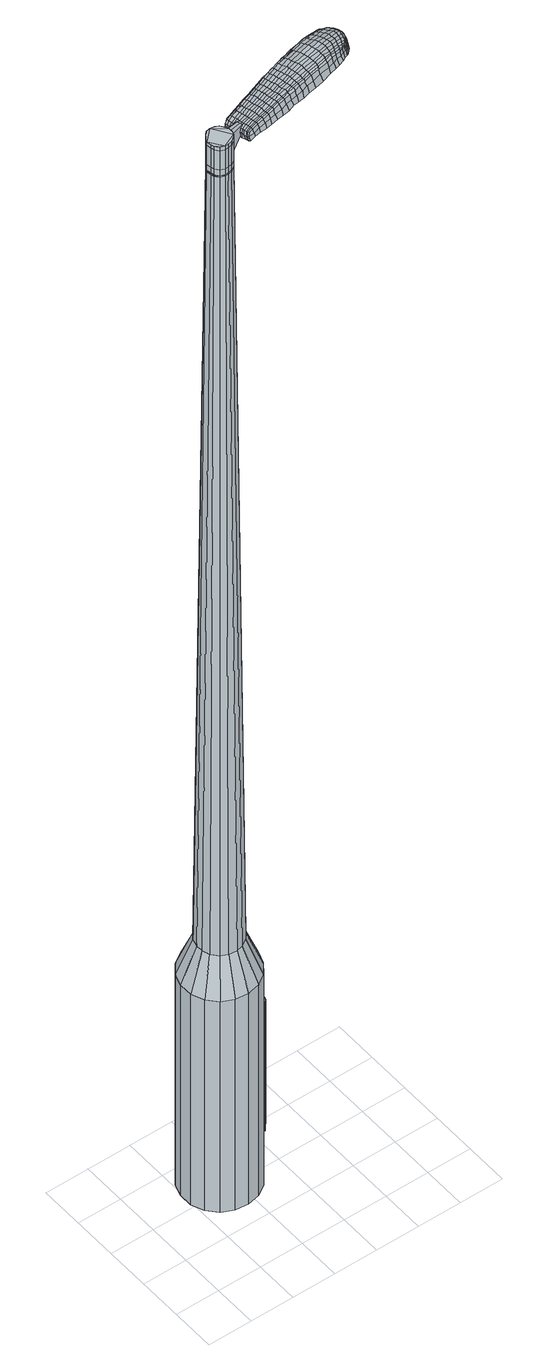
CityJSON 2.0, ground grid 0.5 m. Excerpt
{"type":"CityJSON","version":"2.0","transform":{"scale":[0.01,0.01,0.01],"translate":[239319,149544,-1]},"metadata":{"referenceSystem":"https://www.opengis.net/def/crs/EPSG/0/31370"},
"CityObjects":{
"object1":{"type":"GenericCityObject","attributes":{"cluster":897,"mean_distance_to_centroid":0.156,"new_centroid_x":239319.88,"new_centroid_y":149545.11,"mean_distance_to_camera":8.25,"H1":-178.76,"H2":-63.29,"Z_final":110.58,"cluster2":-1,"proj_x":239321.41,"proj_y":149551.86,"id_line":43040,"bearing_l":282.76,"distance":6.92,"orientation":"left","G_obj":12.76},"geometry":[{"type":"MultiSurface","lod":"2","boundaries":[[[0,1,2,3]],[[1,4,5,2]],[[4,6,7,5]],[[6,8,9,7]],[[8,10,11,9]],[[10,12,13,11]],[[12,14,15,13]],[[14,16,17,15]],[[16,18,19,17]],[[18,20,21,19]],[[20,22,23,21]],[[22,24,25,23]],[[24,26,27,25]],[[26,28,29,27]],[[28,30,31,29]],[[30,32,33,31]],[[32,34,35,33]],[[34,0,3,35]],[[36,37,38,39]],[[38,40,41,42]],[[41,43,42]],[[42,44,45,46]],[[45,47,46]],[[46,48,49,50]],[[49,51,50]],[[42,46,50,38]],[[50,52,39,38]],[[53,36,39]],[[2,5,7,35]],[[7,9,11,15]],[[11,13,15]],[[15,17,19,23]],[[19,21,23]],[[23,25,27,31]],[[27,29,31]],[[15,23,31,7]],[[31,33,35,7]],[[3,2,35]],[[1,0,54,55]],[[0,34,56,54]],[[34,32,57,56]],[[32,30,58,57]],[[30,28,59,58]],[[28,26,60,59]],[[26,24,61,60]],[[24,22,62,61]],[[22,20,63,62]],[[20,18,64,63]],[[18,16,65,64]],[[16,14,66,65]],[[14,12,67,66]],[[12,10,68,67]],[[10,8,69,68]],[[8,6,70,69]],[[6,4,71,70]],[[4,1,55,71]],[[55,54,72,73]],[[54,56,74,72]],[[56,57,75,74]],[[57,58,76,75]],[[58,59,77,76]],[[59,60,78,77]],[[60,61,79,78]],[[61,62,80,79]],[[62,63,81,80]],[[63,64,82,81]],[[64,65,83,82]],[[65,66,84,83]],[[66,67,85,84]],[[67,68,86,85]],[[68,69,87,86]],[[69,70,88,87]],[[70,71,89,88]],[[71,55,73,89]],[[90,91,92,93]],[[94,95,91,90]],[[96,97,95,94]],[[98,99,97,96]],[[100,101,99,98]],[[102,103,101,100]],[[79,104,103,102]],[[80,105,104,79]],[[106,107,105,80]],[[82,108,107,106]],[[109,110,108,82]],[[111,112,110,109]],[[113,114,112,111]],[[86,115,114,113]],[[87,116,115,86]],[[117,118,116,87]],[[119,120,118,117]],[[93,92,120,119]],[[121,122,123,124]],[[125,121,124,126]],[[127,125,126,128]],[[129,127,128,130]],[[131,129,130,132]],[[133,131,132,134]],[[135,133,134,136]],[[137,135,136,138]],[[139,137,138,140]],[[141,139,140,142]],[[143,141,142,144]],[[145,143,144,146]],[[147,145,146,148]],[[149,147,148,150]],[[151,149,150,152]],[[153,151,152,154]],[[73,72,90,93]],[[72,74,94,90]],[[74,75,96,94]],[[75,76,98,96]],[[76,77,100,98]],[[77,78,102,100]],[[78,79,102]],[[81,106,80]],[[81,82,106]],[[83,109,82]],[[83,84,111,109]],[[84,85,113,111]],[[85,86,113]],[[88,117,87]],[[88,89,119,117]],[[89,73,93,119]],[[155,156,92,91]],[[156,157,120,92]],[[157,158,118,120]],[[158,116,118]],[[159,114,115]],[[159,160,112,114]],[[160,161,110,112]],[[161,108,110]],[[162,107,108]],[[162,105,107]],[[163,103,104]],[[163,164,101,103]],[[164,165,99,101]],[[165,166,97,99]],[[166,167,95,97]],[[167,155,91,95]],[[39,52,153,168]],[[156,155,169,154]],[[53,39,168,122]],[[155,167,123,169]],[[36,53,122,121]],[[167,166,124,123]],[[37,36,121,125]],[[166,165,126,124]],[[38,37,125,127]],[[165,164,128,126]],[[40,38,127,129]],[[164,163,130,128]],[[41,40,129,131]],[[163,104,132,130]],[[43,41,131,133]],[[104,105,134,132]],[[42,43,133,135]],[[105,162,136,134]],[[44,42,135,137]],[[162,108,138,136]],[[45,44,137,139]],[[108,161,140,138]],[[47,45,139,141]],[[161,160,142,140]],[[46,47,141,143]],[[160,159,144,142]],[[48,46,143,145]],[[159,115,146,144]],[[49,48,145,147]],[[115,116,148,146]],[[51,49,147,149]],[[116,158,150,148]],[[50,51,149,151]],[[158,157,152,150]],[[52,50,151,153]],[[157,156,154,152]],[[153,154,170,171]],[[154,169,172,170]],[[169,123,173,172]],[[123,122,174,173]],[[122,168,175,174]],[[168,153,171,175]],[[176,177,178,179]],[[180,176,179,181]],[[176,180,182,183]],[[177,176,183,184]],[[185,186,187,188]],[[189,185,188,190]],[[185,189,191,192]],[[186,185,192,193]],[[194,195,196,197]],[[198,194,197,199]],[[194,198,200,201]],[[195,194,201,202]],[[203,204,205,206]],[[207,203,206,208]],[[203,207,209,210]],[[204,203,210,211]],[[212,213,214,215]],[[216,212,215,217]],[[212,216,218,219]],[[213,212,219,220]],[[221,222,223,224]],[[225,221,224,226]],[[221,225,227,228]],[[222,221,228,229]],[[230,231,232,233]],[[222,230,233,223]],[[230,222,229,234]],[[231,230,234,235]],[[236,237,238,239]],[[231,236,239,232]],[[236,231,235,240]],[[237,236,240,241]],[[242,180,181,243]],[[237,242,243,238]],[[242,237,241,244]],[[180,242,244,182]],[[245,246,247,248]],[[249,245,248,250]],[[245,249,251,252]],[[246,245,252,253]],[[254,255,256,257]],[[246,254,257,247]],[[254,246,253,258]],[[255,254,258,259]],[[260,261,262,263]],[[255,260,263,256]],[[260,255,259,264]],[[261,260,264,265]],[[266,267,268,269]],[[261,266,269,262]],[[266,261,265,270]],[[267,266,270,271]],[[272,177,184,273]],[[267,272,273,268]],[[272,267,271,274]],[[177,272,274,178]],[[275,276,277,278]],[[279,275,278,280]],[[275,279,281,282]],[[276,275,282,283]],[[284,285,286,287]],[[276,284,287,277]],[[284,276,283,288]],[[285,284,288,289]],[[290,291,292,293]],[[285,290,293,286]],[[290,285,289,294]],[[291,290,294,295]],[[296,189,190,297]],[[291,296,297,292]],[[296,291,295,298]],[[189,296,298,191]],[[299,300,301,302]],[[303,299,302,304]],[[299,303,305,306]],[[300,299,306,307]],[[308,309,310,311]],[[300,308,311,301]],[[308,300,307,312]],[[309,308,312,313]],[[314,315,316,317]],[[309,314,317,310]],[[314,309,313,318]],[[315,314,318,319]],[[320,321,322,323]],[[315,320,323,316]],[[320,315,319,324]],[[321,320,324,325]],[[326,186,193,327]],[[321,326,327,322]],[[326,321,325,328]],[[186,326,328,187]],[[329,215,214,330]],[[331,329,330,332]],[[329,331,333,334]],[[215,329,334,217]],[[335,331,332,336]],[[337,335,336,338]],[[335,337,339,340]],[[331,335,340,333]],[[341,337,338,342]],[[343,341,342,344]],[[341,343,345,346]],[[337,341,346,339]],[[347,343,344,348]],[[349,347,348,350]],[[347,349,351,352]],[[343,347,352,345]],[[353,349,350,354]],[[204,353,354,205]],[[353,204,211,355]],[[349,353,355,351]],[[356,357,202,201]],[[358,356,201,200]],[[356,358,359,360]],[[357,356,360,361]],[[362,363,361,360]],[[364,362,360,359]],[[362,364,365,366]],[[363,362,366,367]],[[368,369,367,366]],[[370,368,366,365]],[[368,370,371,372]],[[369,368,372,373]],[[374,375,373,372]],[[376,374,372,371]],[[374,376,209,207]],[[375,374,207,208]],[[377,378,379,380]],[[279,377,380,281]],[[377,279,280,381]],[[378,377,381,382]],[[383,198,199,384]],[[378,383,384,379]],[[383,378,382,385]],[[198,383,385,200]],[[386,387,388,389]],[[225,386,389,227]],[[386,225,226,390]],[[387,386,390,391]],[[392,393,394,395]],[[387,392,395,388]],[[392,387,391,396]],[[393,392,396,397]],[[398,195,202,399]],[[393,398,399,394]],[[398,393,397,400]],[[195,398,400,196]],[[401,402,403,404]],[[183,401,404,184]],[[401,183,182,405]],[[402,401,405,406]],[[407,408,409,410]],[[402,407,410,403]],[[407,402,406,411]],[[408,407,411,412]],[[413,206,205,414]],[[408,413,414,409]],[[413,408,412,415]],[[206,413,415,208]],[[416,417,418,419]],[[188,416,419,190]],[[416,188,187,420]],[[417,416,420,421]],[[422,210,209,423]],[[417,422,423,418]],[[422,417,421,424]],[[210,422,424,211]],[[425,426,427,428]],[[303,425,428,305]],[[425,303,304,429]],[[426,425,429,430]],[[431,216,217,432]],[[426,431,432,427]],[[431,426,430,433]],[[216,431,433,218]],[[434,435,436,437]],[[249,434,437,251]],[[434,249,250,438]],[[435,434,438,439]],[[440,441,442,443]],[[435,440,443,436]],[[440,435,439,444]],[[441,440,444,445]],[[446,213,220,447]],[[441,446,447,442]],[[446,441,445,448]],[[213,446,448,214]],[[449,450,439,438]],[[248,449,438,250]],[[449,248,247,451]],[[450,449,451,452]],[[453,454,445,444]],[[450,453,444,439]],[[453,450,452,455]],[[454,453,455,456]],[[457,330,214,448]],[[454,457,448,445]],[[457,454,456,458]],[[330,457,458,332]],[[459,460,461,462]],[[306,459,462,307]],[[459,306,305,428]],[[460,459,428,427]],[[463,334,333,464]],[[460,463,464,461]],[[463,460,427,432]],[[334,463,432,217]],[[465,466,452,451]],[[257,465,451,247]],[[465,257,256,467]],[[466,465,467,468]],[[469,470,456,455]],[[466,469,455,452]],[[469,466,468,471]],[[470,469,471,472]],[[473,336,332,458]],[[470,473,458,456]],[[473,470,472,474]],[[336,473,474,338]],[[475,476,477,478]],[[312,475,478,313]],[[475,312,307,462]],[[476,475,462,461]],[[479,340,339,480]],[[476,479,480,477]],[[479,476,461,464]],[[340,479,464,333]],[[481,482,468,467]],[[263,481,467,256]],[[481,263,262,483]],[[482,481,483,484]],[[485,486,472,471]],[[482,485,471,468]],[[485,482,484,487]],[[486,485,487,488]],[[489,342,338,474]],[[486,489,474,472]],[[489,486,488,490]],[[342,489,490,344]],[[491,492,493,494]],[[318,491,494,319]],[[491,318,313,478]],[[492,491,478,477]],[[495,346,345,496]],[[492,495,496,493]],[[495,492,477,480]],[[346,495,480,339]],[[497,498,484,483]],[[269,497,483,262]],[[497,269,268,499]],[[498,497,499,500]],[[501,502,488,487]],[[498,501,487,484]],[[501,498,500,503]],[[502,501,503,504]],[[505,348,344,490]],[[502,505,490,488]],[[505,502,504,506]],[[348,505,506,350]],[[507,508,509,510]],[[324,507,510,325]],[[507,324,319,494]],[[508,507,494,493]],[[511,352,351,512]],[[508,511,512,509]],[[511,508,493,496]],[[352,511,496,345]],[[513,514,500,499]],[[273,513,499,268]],[[513,273,184,404]],[[514,513,404,403]],[[515,516,504,503]],[[514,515,503,500]],[[515,514,403,410]],[[516,515,410,409]],[[517,354,350,506]],[[516,517,506,504]],[[517,516,409,414]],[[354,517,414,205]],[[518,519,421,420]],[[328,518,420,187]],[[518,328,325,510]],[[519,518,510,509]],[[520,355,211,424]],[[519,520,424,421]],[[520,519,509,512]],[[355,520,512,351]],[[521,522,382,381]],[[278,521,381,280]],[[521,278,277,523]],[[522,521,523,524]],[[525,358,200,385]],[[522,525,385,382]],[[525,522,524,526]],[[358,525,526,359]],[[527,528,529,530]],[[228,527,530,229]],[[527,228,227,389]],[[528,527,389,388]],[[531,532,533,534]],[[528,531,534,529]],[[531,528,388,395]],[[532,531,395,394]],[[535,357,361,536]],[[532,535,536,533]],[[535,532,394,399]],[[357,535,399,202]],[[537,538,524,523]],[[287,537,523,277]],[[537,287,286,539]],[[538,537,539,540]],[[541,364,359,526]],[[538,541,526,524]],[[541,538,540,542]],[[364,541,542,365]],[[543,544,545,546]],[[234,543,546,235]],[[543,234,229,530]],[[544,543,530,529]],[[547,548,549,550]],[[544,547,550,545]],[[547,544,529,534]],[[548,547,534,533]],[[551,363,367,552]],[[548,551,552,549]],[[551,548,533,536]],[[363,551,536,361]],[[553,554,540,539]],[[293,553,539,286]],[[553,293,292,555]],[[554,553,555,556]],[[557,370,365,542]],[[554,557,542,540]],[[557,554,556,558]],[[370,557,558,371]],[[559,560,561,562]],[[240,559,562,241]],[[559,240,235,546]],[[560,559,546,545]],[[563,564,565,566]],[[560,563,566,561]],[[563,560,545,550]],[[564,563,550,549]],[[567,369,373,568]],[[564,567,568,565]],[[567,564,549,552]],[[369,567,552,367]],[[569,570,556,555]],[[297,569,555,292]],[[569,297,190,419]],[[570,569,419,418]],[[571,376,371,558]],[[570,571,558,556]],[[571,570,418,423]],[[376,571,423,209]],[[572,573,406,405]],[[244,572,405,182]],[[572,244,241,562]],[[573,572,562,561]],[[574,575,412,411]],[[573,574,411,406]],[[574,573,561,566]],[[575,574,566,565]],[[576,375,208,415]],[[575,576,415,412]],[[576,575,565,568]],[[375,576,568,373]],[[577,578,579,580]],[[580,579,581,582]],[[583,581,579,584]],[[584,579,578,585]],[[586,587,588,589]],[[589,588,590,591]],[[592,590,588,593]],[[593,588,587,594]],[[595,596,597,598]],[[598,597,599,600]],[[601,599,597,602]],[[602,597,596,603]],[[604,605,606,607]],[[607,606,608,609]],[[610,608,606,611]],[[611,606,605,612]],[[613,614,615,616]],[[616,615,617,618]],[[619,617,615,620]],[[620,615,614,621]],[[622,623,624,625]],[[625,624,626,627]],[[628,626,624,629]],[[629,624,623,630]],[[631,632,633,634]],[[634,633,623,622]],[[630,623,633,635]],[[635,633,632,636]],[[637,638,639,640]],[[640,639,632,631]],[[636,632,639,641]],[[641,639,638,642]],[[582,581,643,644]],[[644,643,638,637]],[[642,638,643,645]],[[645,643,581,583]],[[646,647,648,649]],[[649,648,650,651]],[[652,650,648,653]],[[653,648,647,654]],[[655,656,657,658]],[[658,657,647,646]],[[654,647,657,659]],[[659,657,656,660]],[[661,662,663,664]],[[664,663,656,655]],[[660,656,663,665]],[[665,663,662,666]],[[667,668,669,670]],[[670,669,662,661]],[[666,662,669,671]],[[671,669,668,672]],[[585,578,673,674]],[[674,673,668,667]],[[672,668,673,675]],[[675,673,578,577]],[[676,677,678,679]],[[679,678,680,681]],[[682,680,678,683]],[[683,678,677,684]],[[685,686,687,688]],[[688,687,677,676]],[[684,677,687,689]],[[689,687,686,690]],[[691,692,693,694]],[[694,693,686,685]],[[690,686,693,695]],[[695,693,692,696]],[[591,590,697,698]],[[698,697,692,691]],[[696,692,697,699]],[[699,697,590,592]],[[700,701,702,703]],[[703,702,704,705]],[[706,704,702,707]],[[707,702,701,708]],[[709,710,711,712]],[[712,711,701,700]],[[708,701,711,713]],[[713,711,710,714]],[[715,716,717,718]],[[718,717,710,709]],[[714,710,717,719]],[[719,717,716,720]],[[721,722,723,724]],[[724,723,716,715]],[[720,716,723,725]],[[725,723,722,726]],[[594,587,727,728]],[[728,727,722,721]],[[726,722,727,729]],[[729,727,587,586]],[[613,616,730,731]],[[731,730,732,733]],[[734,732,730,735]],[[735,730,616,618]],[[733,732,736,737]],[[737,736,738,739]],[[740,738,736,741]],[[741,736,732,734]],[[739,738,742,743]],[[743,742,744,745]],[[746,744,742,747]],[[747,742,738,740]],[[745,744,748,749]],[[749,748,750,751]],[[752,750,748,753]],[[753,748,744,746]],[[751,750,754,755]],[[755,754,605,604]],[[612,605,754,756]],[[756,754,750,752]],[[603,757,758,602]],[[602,758,759,601]],[[760,759,758,761]],[[761,758,757,762]],[[762,763,764,761]],[[761,764,765,760]],[[766,765,764,767]],[[767,764,763,768]],[[768,769,770,767]],[[767,770,771,766]],[[772,771,770,773]],[[773,770,769,774]],[[774,775,776,773]],[[773,776,777,772]],[[610,777,776,608]],[[608,776,775,609]],[[778,779,780,781]],[[781,780,680,682]],[[681,680,780,782]],[[782,780,779,783]],[[600,599,784,785]],[[785,784,779,778]],[[783,779,784,786]],[[786,784,599,601]],[[787,788,789,790]],[[790,789,626,628]],[[627,626,789,791]],[[791,789,788,792]],[[793,794,795,796]],[[796,795,788,787]],[[792,788,795,797]],[[797,795,794,798]],[[603,596,799,800]],[[800,799,794,793]],[[798,794,799,801]],[[801,799,596,595]],[[802,803,804,805]],[[805,804,584,585]],[[583,584,804,806]],[[806,804,803,807]],[[808,809,810,811]],[[811,810,803,802]],[[807,803,810,812]],[[812,810,809,813]],[[604,607,814,815]],[[815,814,809,808]],[[813,809,814,816]],[[816,814,607,609]],[[817,818,819,820]],[[820,819,589,591]],[[586,589,819,821]],[[821,819,818,822]],[[610,611,823,824]],[[824,823,818,817]],[[822,818,823,825]],[[825,823,611,612]],[[826,827,828,829]],[[829,828,704,706]],[[705,704,828,830]],[[830,828,827,831]],[[618,617,832,833]],[[833,832,827,826]],[[831,827,832,834]],[[834,832,617,619]],[[835,836,837,838]],[[838,837,650,652]],[[651,650,837,839]],[[839,837,836,840]],[[841,842,843,844]],[[844,843,836,835]],[[840,836,843,845]],[[845,843,842,846]],[[621,614,847,848]],[[848,847,842,841]],[[846,842,847,849]],[[849,847,614,613]],[[840,850,839]],[[839,850,649,651]],[[646,649,850,851]],[[851,850,852]],[[846,853,854,845]],[[845,854,850,840]],[[852,850,854,855]],[[855,854,853,856]],[[613,731,857,849]],[[849,857,853,846]],[[856,853,857,858]],[[858,857,731,733]],[[859,860,861,862]],[[862,861,707,708]],[[706,707,861,829]],[[829,861,860,826]],[[734,735,863,864]],[[864,863,860,859]],[[826,860,863,833]],[[833,863,735,618]],[[852,865,866,851]],[[851,866,658,646]],[[655,658,866,867]],[[867,866,865,868]],[[856,869,870,855]],[[855,870,865,852]],[[868,865,870,871]],[[871,870,869,872]],[[733,737,873,858]],[[858,873,869,856]],[[872,869,873,874]],[[874,873,737,739]],[[875,876,877,878]],[[878,877,713,714]],[[708,713,877,862]],[[862,877,876,859]],[[740,741,879,880]],[[880,879,876,875]],[[859,876,879,864]],[[864,879,741,734]],[[868,881,882,867]],[[867,882,664,655]],[[661,664,882,883]],[[883,882,881,884]],[[872,885,886,871]],[[871,886,881,868]],[[884,881,886,887]],[[887,886,885,888]],[[739,743,889,874]],[[874,889,885,872]],[[888,885,889,890]],[[890,889,743,745]],[[891,892,893,894]],[[894,893,719,720]],[[714,719,893,878]],[[878,893,892,875]],[[746,747,895,896]],[[896,895,892,891]],[[875,892,895,880]],[[880,895,747,740]],[[884,897,898,883]],[[883,898,670,661]],[[667,670,898,899]],[[899,898,897,900]],[[888,901,902,887]],[[887,902,897,884]],[[900,897,902,903]],[[903,902,901,904]],[[745,749,905,890]],[[890,905,901,888]],[[904,901,905,906]],[[906,905,749,751]],[[907,908,909,910]],[[910,909,725,726]],[[720,725,909,894]],[[894,909,908,891]],[[752,753,911,912]],[[912,911,908,907]],[[891,908,911,896]],[[896,911,753,746]],[[900,913,914,899]],[[899,914,674,667]],[[585,674,914,805]],[[805,914,913,802]],[[904,915,916,903]],[[903,916,913,900]],[[802,913,916,811]],[[811,916,915,808]],[[751,755,917,906]],[[906,917,915,904]],[[808,915,917,815]],[[815,917,755,604]],[[822,918,919,821]],[[821,919,729,586]],[[726,729,919,910]],[[910,919,918,907]],[[612,756,920,825]],[[825,920,918,822]],[[907,918,920,912]],[[912,920,756,752]],[[783,921,922,782]],[[782,922,679,681]],[[676,679,922,923]],[[923,922,921,924]],[[601,759,925,786]],[[786,925,921,783]],[[924,921,925,926]],[[926,925,759,760]],[[927,928,929,930]],[[930,929,629,630]],[[628,629,929,790]],[[790,929,928,787]],[[931,932,933,934]],[[934,933,928,927]],[[787,928,933,796]],[[796,933,932,793]],[[762,757,935,936]],[[936,935,932,931]],[[793,932,935,800]],[[800,935,757,603]],[[924,937,938,923]],[[923,938,688,676]],[[685,688,938,939]],[[939,938,937,940]],[[760,765,941,926]],[[926,941,937,924]],[[940,937,941,942]],[[942,941,765,766]],[[943,944,945,946]],[[946,945,635,636]],[[630,635,945,930]],[[930,945,944,927]],[[947,948,949,950]],[[950,949,944,943]],[[927,944,949,934]],[[934,949,948,931]],[[768,763,951,952]],[[952,951,948,947]],[[931,948,951,936]],[[936,951,763,762]],[[940,953,954,939]],[[939,954,694,685]],[[691,694,954,955]],[[955,954,953,956]],[[766,771,957,942]],[[942,957,953,940]],[[956,953,957,958]],[[958,957,771,772]],[[959,960,961,962]],[[962,961,641,642]],[[636,641,961,946]],[[946,961,960,943]],[[963,964,965,966]],[[966,965,960,959]],[[943,960,965,950]],[[950,965,964,947]],[[774,769,967,968]],[[968,967,964,963]],[[947,964,967,952]],[[952,967,769,768]],[[956,969,970,955]],[[955,970,698,691]],[[591,698,970,820]],[[820,970,969,817]],[[772,777,971,958]],[[958,971,969,956]],[[817,969,971,824]],[[824,971,777,610]],[[807,972,973,806]],[[806,973,645,583]],[[642,645,973,962]],[[962,973,972,959]],[[813,974,975,812]],[[812,975,972,807]],[[959,972,975,966]],[[966,975,974,963]],[[609,775,976,816]],[[816,976,974,813]],[[963,974,976,968]],[[968,976,775,774]],[[577,580,179,178]],[[580,582,181,179]],[[592,593,192,191]],[[593,594,193,192]],[[595,598,197,196]],[[598,600,199,197]],[[619,620,219,218]],[[620,621,220,219]],[[622,625,224,223]],[[625,627,226,224]],[[631,634,233,232]],[[634,622,223,233]],[[637,640,239,238]],[[640,631,232,239]],[[582,644,243,181]],[[644,637,238,243]],[[652,653,252,251]],[[653,654,253,252]],[[654,659,258,253]],[[659,660,259,258]],[[660,665,264,259]],[[665,666,265,264]],[[666,671,270,265]],[[671,672,271,270]],[[672,675,274,271]],[[675,577,178,274]],[[682,683,282,281]],[[683,684,283,282]],[[684,689,288,283]],[[689,690,289,288]],[[690,695,294,289]],[[695,696,295,294]],[[696,699,298,295]],[[699,592,191,298]],[[700,703,302,301]],[[703,705,304,302]],[[709,712,311,310]],[[712,700,301,311]],[[715,718,317,316]],[[718,709,310,317]],[[721,724,323,322]],[[724,715,316,323]],[[594,728,327,193]],[[728,721,322,327]],[[778,781,380,379]],[[781,682,281,380]],[[600,785,384,199]],[[785,778,379,384]],[[627,791,390,226]],[[791,792,391,390]],[[792,797,396,391]],[[797,798,397,396]],[[798,801,400,397]],[[801,595,196,400]],[[705,830,429,304]],[[830,831,430,429]],[[831,834,433,430]],[[834,619,218,433]],[[835,838,437,436]],[[838,652,251,437]],[[841,844,443,442]],[[844,835,436,443]],[[621,848,447,220]],[[848,841,442,447]],[[977,978,979,980]],[[981,982,980,979]],[[983,984,985,986]],[[987,988,989,990]],[[978,991,992,979]],[[993,981,979,992]],[[994,983,986,995]],[[996,997,988,987]],[[991,998,999,992]],[[999,1000,993,992]],[[1001,994,995,1002]],[[1003,997,996,1004]],[[998,1005,1006,999]],[[1006,1007,1000,999]],[[1008,1001,1002,1009]],[[1010,1003,1004,1011]],[[1012,1013,1014,1015]],[[1016,1017,1013,1012]],[[1016,1018,1019,1017]],[[1018,1020,1021,1019]],[[1022,1023,1024,1025]],[[1026,1027,1023,1022]],[[1028,1029,1027,1026]],[[1030,1031,1029,1028]],[[1025,1014,1013,1022]],[[1022,1013,1017,1026]],[[1017,1019,1028,1026]],[[1019,1021,1030,1028]],[[986,985,982,981]],[[995,986,981,993]],[[1000,1002,995,993]],[[1007,1009,1002,1000]],[[987,990,984,983]],[[996,987,983,994]],[[1004,996,994,1001]],[[1011,1004,1001,1008]],[[988,1012,1015,989]],[[997,1016,1012,988]],[[1018,1016,997,1003]],[[1020,1018,1003,1010]],[[1032,1033,1034,1035]],[[1034,1036,1037,1038]],[[1034,1038,1039,1040]],[[1034,1040,1035]],[[1041,1032,1035,1042]],[[1043,1042,1035,1044]],[[1045,1044,1035]],[[1046,1034,1033,1047]],[[1048,1046,1047,1049]],[[1050,1048,1049,1051]],[[1052,1050,1051,1053]],[[1054,1052,1053,1055]],[[1055,1056,1057,1058]],[[1055,1058,1059,1060]],[[1055,1060,1061,1062]],[[1061,1063,1064,1065]],[[1061,1065,1066,1067]],[[1061,1067,1062]],[[1055,1062,1054]],[[1068,1069,1033,1032]],[[1070,1071,1036,1034]],[[1072,1073,1045,1035]],[[1069,1074,1047,1033]],[[1075,1070,1034,1046]],[[1074,1076,1049,1047]],[[1077,1075,1046,1048]],[[1076,1078,1051,1049]],[[1079,1077,1048,1050]],[[1078,1080,1053,1051]],[[1081,1079,1050,1052]],[[1080,1082,1055,1053]],[[1083,1081,1052,1054]],[[1082,1084,1056,1055]],[[1085,1086,1063,1061]],[[1087,1083,1054,1062]],[[1057,1056,1084,1088]],[[1058,1057,1088,1089]],[[1059,1058,1089,1090]],[[1060,1059,1090,1091]],[[1061,1060,1091,1085]],[[1092,1068,1032,1041]],[[1093,1092,1041,1042]],[[1094,1093,1042,1043]],[[1095,1094,1043,1044]],[[1073,1095,1044,1045]],[[1037,1036,1071,1096]],[[1064,1063,1086,1097]],[[1038,1037,1096,1098]],[[1039,1038,1098,1099]],[[1040,1039,1099,1100]],[[1035,1040,1100,1072]],[[1065,1064,1097,1101]],[[1066,1065,1101,1102]],[[1067,1066,1102,1103]],[[1062,1067,1103,1087]]]}]}
},
"vertices":[
[131,123,384],[132,108,384],[132,108,96],[131,123,96],[127,94,384],[127,94,96],[118,82,384],[118,82,96],[106,74,384],[106,74,96],[92,71,384],[92,71,96],[77,73,384],[77,73,96],[64,79,384],[64,79,96],[54,90,384],[54,90,96],[48,104,384],[48,104,96],[48,119,384],[48,119,96],[52,133,384],[52,133,96],[61,144,384],[61,144,96],[73,152,384],[73,152,96],[88,155,384],[88,155,96],[102,154,384],[102,154,96],[115,147,384],[115,147,96],[125,136,384],[125,136,96],[98,124,1524],[94,126,1524],[89,127,1524],[103,116,1524],[84,126,1524],[81,123,1524],[76,115,1524],[78,119,1524],[77,110,1524],[78,106,1524],[86,100,1524],[81,102,1524],[90,100,1524],[95,101,1524],[102,107,1524],[99,103,1524],[103,111,1524],[101,120,1524],[114,119,429],[115,110,429],[111,127,429],[105,133,429],[97,137,429],[88,138,429],[80,136,429],[73,132,429],[67,125,429],[65,116,429],[65,108,429],[68,100,429],[74,93,429],[82,89,429],[91,88,429],[99,90,429],[107,95,429],[112,102,429],[103,116,1483],[103,111,1483],[101,120,1483],[98,124,1483],[94,126,1483],[89,127,1483],[84,126,1483],[81,123,1483],[78,119,1483],[76,115,1483],[77,110,1483],[78,106,1483],[81,102,1483],[86,100,1483],[90,100,1483],[95,101,1483],[99,103,1483],[102,107,1483],[102,116,1483],[102,116,1485],[102,112,1485],[102,112,1483],[100,120,1483],[100,120,1485],[97,123,1483],[97,123,1485],[93,125,1483],[93,125,1485],[89,126,1483],[89,126,1485],[85,125,1483],[85,125,1485],[81,123,1485],[78,119,1485],[77,115,1483],[77,115,1485],[77,110,1485],[79,106,1483],[79,106,1485],[82,103,1483],[82,103,1485],[86,101,1483],[86,101,1485],[90,100,1485],[95,101,1485],[98,104,1483],[98,104,1485],[101,107,1483],[101,107,1485],[98,124,1519],[101,120,1519],[101,120,1493],[98,124,1493],[94,126,1519],[94,126,1493],[89,127,1519],[89,127,1493],[84,126,1519],[84,126,1493],[81,123,1519],[81,123,1493],[78,119,1519],[78,119,1493],[76,115,1519],[76,115,1493],[77,110,1519],[77,110,1493],[78,106,1519],[78,106,1493],[81,102,1519],[81,102,1493],[86,100,1519],[86,100,1493],[90,100,1519],[90,100,1493],[95,101,1519],[95,101,1493],[99,103,1519],[99,103,1493],[102,107,1519],[102,107,1493],[103,111,1519],[103,111,1493],[103,116,1485],[103,111,1485],[102,107,1485],[99,103,1485],[86,100,1485],[81,102,1485],[78,106,1485],[76,115,1485],[84,126,1485],[89,127,1485],[94,126,1485],[98,124,1485],[101,120,1485],[103,116,1519],[103,116,1493],[122,117,1513],[122,117,1518],[121,120,1513],[120,123,1513],[120,123,1518],[121,120,1518],[198,118,1519],[191,116,1518],[192,115,1509],[199,116,1510],[206,119,1519],[208,118,1510],[205,121,1526],[196,119,1525],[189,118,1525],[189,155,1519],[182,153,1518],[182,152,1525],[189,153,1525],[198,157,1519],[197,156,1526],[199,159,1510],[190,157,1510],[183,155,1509],[265,154,1519],[265,151,1519],[266,151,1513],[266,155,1513],[263,158,1519],[264,158,1513],[261,158,1524],[263,154,1524],[264,150,1524],[192,138,1530],[185,136,1529],[186,133,1529],[193,135,1530],[201,140,1531],[202,137,1531],[200,144,1530],[192,141,1530],[184,140,1529],[114,120,1512],[114,117,1512],[116,118,1517],[115,120,1517],[113,123,1512],[114,123,1517],[114,123,1506],[115,120,1506],[115,117,1506],[255,132,1519],[252,131,1519],[253,130,1512],[256,131,1512],[257,133,1518],[258,132,1512],[256,134,1522],[254,133,1523],[251,132,1524],[247,129,1519],[242,128,1519],[243,126,1512],[249,128,1512],[247,130,1524],[241,129,1525],[236,126,1519],[229,124,1519],[230,123,1511],[238,125,1511],[235,127,1526],[228,125,1526],[217,122,1519],[219,120,1510],[216,123,1526],[125,105,1513],[132,107,1513],[131,108,1518],[124,106,1517],[119,105,1512],[120,106,1516],[120,104,1506],[126,105,1507],[133,106,1507],[140,108,1514],[147,109,1515],[146,110,1520],[139,109,1519],[141,107,1507],[148,108,1507],[154,110,1515],[162,111,1516],[161,113,1522],[153,111,1521],[156,109,1508],[163,110,1508],[169,113,1517],[176,114,1517],[175,115,1524],[168,114,1523],[171,111,1508],[178,113,1509],[183,115,1518],[182,116,1524],[185,114,1509],[248,167,1519],[245,167,1519],[245,165,1524],[248,166,1523],[250,167,1518],[250,166,1522],[251,168,1512],[249,168,1512],[245,168,1512],[240,166,1519],[234,165,1519],[234,164,1525],[240,165,1524],[240,168,1512],[235,167,1512],[228,164,1519],[220,163,1519],[220,161,1526],[228,163,1526],[229,166,1511],[221,164,1511],[209,160,1519],[209,158,1526],[210,162,1510],[118,135,1513],[125,137,1513],[126,138,1507],[119,136,1507],[113,133,1512],[113,134,1506],[114,133,1516],[118,134,1517],[125,136,1518],[133,139,1514],[140,141,1515],[141,143,1507],[133,141,1507],[132,138,1519],[139,140,1520],[147,143,1515],[154,145,1516],[155,147,1508],[148,145,1508],[147,142,1521],[154,144,1522],[161,147,1517],[168,149,1517],[169,151,1509],[162,149,1508],[161,146,1523],[168,148,1524],[175,151,1518],[176,153,1509],[175,150,1524],[120,121,1519],[121,119,1519],[128,123,1520],[128,120,1520],[127,126,1520],[120,124,1519],[135,125,1522],[135,122,1522],[142,126,1523],[143,124,1523],[141,129,1523],[134,128,1521],[149,128,1524],[150,125,1524],[157,130,1525],[157,127,1525],[156,133,1525],[149,131,1524],[164,131,1526],[164,128,1526],[171,133,1527],[172,130,1527],[170,136,1527],[163,134,1526],[178,135,1528],[179,131,1528],[177,138,1528],[260,153,1527],[261,150,1527],[258,157,1526],[254,156,1527],[256,152,1528],[257,149,1528],[250,151,1529],[250,147,1529],[248,155,1528],[241,153,1530],[242,149,1530],[243,146,1530],[235,148,1531],[236,144,1531],[234,152,1530],[225,150,1531],[226,146,1531],[227,142,1531],[214,143,1531],[215,139,1531],[213,147,1531],[253,166,1518],[255,165,1519],[256,166,1513],[253,168,1513],[252,165,1523],[254,164,1523],[259,162,1519],[260,162,1513],[258,161,1524],[259,135,1518],[261,137,1518],[259,137,1523],[258,135,1523],[260,134,1513],[262,136,1513],[263,140,1519],[265,143,1519],[263,143,1524],[261,140,1523],[264,139,1513],[266,143,1513],[265,147,1519],[264,147,1524],[266,147,1513],[196,120,1528],[195,122,1528],[188,121,1528],[189,119,1527],[204,122,1528],[204,124,1529],[195,125,1529],[194,128,1530],[187,127,1529],[188,124,1528],[204,127,1529],[203,130,1530],[194,131,1530],[187,130,1529],[203,133,1531],[189,152,1528],[189,150,1529],[198,152,1529],[197,154,1528],[182,150,1527],[182,148,1528],[190,146,1529],[199,148,1530],[183,144,1528],[111,132,1512],[112,130,1512],[113,129,1517],[113,131,1517],[112,133,1506],[112,131,1506],[112,126,1512],[114,126,1517],[113,127,1506],[117,105,1512],[117,107,1512],[118,107,1506],[118,105,1506],[118,106,1517],[118,108,1517],[116,109,1512],[116,112,1512],[116,112,1506],[117,109,1506],[117,110,1517],[117,113,1517],[115,115,1512],[116,115,1506],[116,115,1517],[123,107,1519],[123,109,1519],[131,109,1520],[130,110,1520],[122,111,1519],[122,114,1519],[130,113,1520],[129,115,1520],[121,116,1519],[129,118,1520],[118,132,1519],[118,131,1519],[125,133,1520],[125,134,1520],[119,127,1519],[126,129,1520],[138,110,1521],[138,112,1521],[145,111,1522],[145,113,1522],[137,114,1521],[137,117,1521],[144,115,1522],[144,118,1523],[136,119,1522],[143,121,1523],[132,136,1521],[133,134,1521],[140,136,1522],[139,138,1522],[133,131,1521],[141,133,1522],[153,113,1523],[152,114,1523],[160,114,1524],[160,116,1524],[152,117,1523],[151,120,1524],[159,118,1525],[158,121,1525],[150,122,1524],[158,124,1525],[147,140,1523],[147,138,1523],[154,140,1524],[154,142,1524],[148,135,1524],[155,137,1525],[167,115,1525],[167,117,1525],[174,117,1526],[174,118,1526],[166,120,1526],[166,122,1526],[174,121,1527],[173,124,1527],[165,125,1526],[172,127,1527],[161,144,1525],[161,142,1525],[168,144,1526],[168,146,1526],[162,138,1526],[169,140,1527],[182,118,1527],[181,120,1527],[181,122,1527],[180,125,1528],[179,128,1528],[175,148,1527],[175,146,1527],[176,142,1528],[249,165,1525],[252,163,1525],[246,164,1526],[248,163,1526],[255,161,1526],[251,160,1527],[255,134,1525],[257,136,1525],[253,135,1526],[252,133,1525],[259,139,1525],[260,142,1526],[256,141,1527],[255,138,1526],[261,146,1526],[257,145,1527],[241,164,1526],[243,162,1527],[235,163,1527],[236,161,1528],[245,159,1528],[239,157,1529],[247,132,1526],[248,134,1527],[242,132,1528],[241,130,1527],[249,137,1527],[250,140,1528],[244,138,1529],[243,135,1528],[251,144,1528],[244,142,1530],[228,162,1528],[230,160,1529],[220,160,1528],[222,158,1529],[232,156,1529],[223,154,1530],[235,129,1528],[236,131,1528],[228,129,1529],[227,127,1528],[236,133,1529],[237,137,1530],[228,135,1530],[228,132,1530],[237,140,1530],[228,138,1531],[209,157,1529],[210,155,1529],[211,151,1530],[216,124,1528],[216,126,1529],[216,129,1530],[216,132,1530],[215,136,1531],[192,117,1509],[190,118,1518],[197,120,1518],[199,118,1509],[206,121,1519],[207,120,1510],[204,122,1525],[196,121,1525],[189,120,1525],[182,150,1525],[183,151,1518],[190,153,1518],[189,152,1525],[198,155,1519],[198,154,1525],[199,157,1510],[191,155,1509],[184,153,1509],[264,151,1513],[263,150,1519],[263,154,1519],[263,154,1513],[261,157,1519],[262,157,1513],[260,156,1524],[261,153,1524],[262,150,1524],[186,133,1528],[186,136,1528],[193,138,1529],[194,135,1529],[202,140,1529],[202,137,1529],[201,143,1529],[192,141,1529],[185,140,1528],[117,118,1516],[117,118,1512],[116,120,1512],[117,120,1516],[115,123,1512],[116,123,1516],[116,124,1506],[117,121,1506],[117,118,1506],[252,132,1512],[251,133,1519],[254,134,1518],[255,133,1512],[256,135,1518],[257,134,1512],[255,135,1522],[253,135,1523],[250,134,1523],[243,128,1512],[241,129,1519],[247,131,1519],[248,130,1512],[246,132,1524],[240,131,1525],[230,125,1511],[228,126,1519],[236,128,1519],[237,127,1511],[235,129,1525],[227,127,1526],[217,124,1519],[219,122,1510],[216,125,1526],[131,109,1518],[132,109,1513],[125,107,1513],[124,108,1517],[120,107,1512],[120,108,1515],[121,106,1506],[126,107,1506],[133,108,1507],[146,112,1520],[147,111,1514],[139,110,1514],[138,111,1519],[141,109,1507],[148,110,1507],[160,115,1522],[162,113,1516],[154,112,1515],[153,113,1521],[156,111,1508],[163,112,1508],[175,117,1523],[176,116,1517],[169,115,1516],[168,116,1522],[170,113,1508],[178,115,1508],[183,117,1517],[182,118,1524],[185,116,1509],[245,163,1523],[245,165,1519],[248,165,1518],[248,164,1523],[250,165,1518],[250,164,1522],[250,166,1512],[248,167,1512],[245,166,1512],[234,162,1525],[234,163,1519],[240,164,1519],[240,163,1524],[241,166,1512],[235,165,1512],[220,159,1526],[221,161,1519],[228,162,1519],[228,161,1525],[229,164,1511],[222,162,1511],[210,158,1519],[209,157,1526],[211,160,1510],[127,137,1507],[126,135,1513],[119,133,1513],[120,134,1506],[114,131,1512],[115,133,1506],[115,131,1515],[119,132,1517],[126,134,1518],[141,141,1507],[141,139,1514],[133,137,1514],[134,139,1507],[133,136,1519],[140,138,1520],[156,145,1508],[155,144,1516],[148,141,1515],[148,143,1508],[147,140,1521],[154,142,1522],[170,149,1508],[169,148,1517],[162,146,1516],[163,147,1508],[161,144,1522],[168,146,1523],[176,150,1517],[177,151,1509],[175,148,1524],[121,121,1518],[122,119,1518],[128,123,1519],[129,120,1519],[127,126,1519],[121,124,1518],[135,125,1520],[136,122,1520],[143,126,1521],[143,124,1521],[142,129,1521],[135,128,1520],[150,128,1523],[150,125,1523],[157,130,1524],[158,127,1524],[156,133,1524],[149,131,1523],[164,131,1525],[165,128,1525],[171,133,1526],[172,130,1526],[171,136,1526],[164,134,1525],[179,135,1527],[179,132,1527],[178,138,1527],[260,150,1526],[259,153,1526],[257,156,1525],[253,155,1526],[255,152,1526],[256,149,1526],[250,147,1528],[249,151,1528],[247,154,1527],[241,153,1528],[242,149,1529],[243,146,1529],[236,144,1530],[235,148,1530],[234,151,1529],[225,149,1530],[226,146,1530],[227,142,1530],[215,139,1530],[214,143,1530],[213,146,1530],[255,164,1513],[254,163,1518],[252,165,1518],[252,166,1512],[251,164,1523],[253,162,1523],[258,160,1519],[258,161,1513],[256,160,1523],[258,138,1523],[259,138,1518],[257,136,1518],[256,136,1523],[259,135,1512],[260,137,1512],[261,144,1523],[262,144,1519],[261,140,1519],[260,141,1523],[262,140,1513],[263,144,1513],[263,147,1519],[262,147,1524],[264,147,1513],[189,122,1527],[196,123,1527],[196,122,1527],[189,120,1526],[204,123,1527],[204,125,1528],[188,127,1528],[195,129,1528],[195,126,1528],[188,124,1527],[204,127,1528],[203,130,1529],[194,132,1529],[187,130,1528],[203,134,1529],[198,151,1528],[190,149,1527],[189,151,1527],[198,153,1527],[182,149,1526],[183,147,1527],[191,145,1528],[199,148,1528],[184,144,1527],[115,130,1516],[114,130,1512],[113,131,1512],[114,131,1516],[114,132,1506],[115,131,1506],[115,127,1512],[116,127,1516],[115,128,1506],[120,107,1506],[119,108,1512],[119,107,1512],[120,106,1506],[119,108,1516],[120,108,1516],[119,112,1506],[118,113,1512],[118,110,1512],[119,109,1506],[119,111,1516],[119,113,1516],[117,115,1512],[118,115,1506],[118,116,1516],[124,109,1518],[131,110,1519],[131,111,1519],[123,114,1518],[123,112,1518],[130,113,1519],[130,115,1519],[122,116,1518],[129,118,1519],[126,132,1519],[119,131,1518],[119,132,1518],[126,133,1519],[120,128,1518],[127,129,1519],[138,112,1520],[138,111,1520],[146,113,1521],[145,113,1521],[137,117,1520],[138,114,1520],[145,116,1521],[144,118,1521],[136,120,1520],[144,121,1521],[140,136,1521],[133,134,1520],[133,135,1520],[140,137,1521],[134,131,1520],[141,133,1521],[153,115,1522],[153,114,1522],[160,115,1523],[160,116,1523],[152,120,1522],[152,117,1522],[160,119,1523],[159,121,1524],[151,123,1523],[158,124,1524],[155,140,1523],[148,138,1522],[147,139,1522],[154,141,1523],[148,135,1522],[156,137,1523],[167,118,1524],[167,117,1524],[175,118,1525],[174,119,1525],[166,123,1525],[167,120,1524],[174,121,1525],[173,124,1526],[166,126,1525],[173,127,1526],[169,144,1525],[162,142,1524],[162,143,1524],[169,145,1525],[163,138,1524],[170,140,1525],[182,120,1526],[182,119,1526],[180,126,1527],[181,123,1526],[180,129,1527],[176,146,1526],[176,147,1526],[177,142,1526],[251,162,1524],[249,163,1524],[245,163,1525],[247,162,1525],[254,159,1525],[251,159,1525],[253,136,1525],[256,137,1524],[254,136,1524],[251,135,1525],[255,142,1526],[259,143,1525],[258,140,1524],[254,139,1525],[260,146,1525],[256,145,1526],[242,161,1526],[240,162,1526],[234,161,1526],[236,160,1527],[245,158,1526],[238,157,1527],[241,133,1527],[247,135,1526],[246,133,1526],[241,132,1526],[243,139,1528],[250,140,1527],[249,137,1526],[242,136,1527],[250,144,1527],[243,142,1528],[230,159,1527],[228,160,1527],[221,158,1527],[222,157,1528],[232,155,1528],[223,153,1529],[227,130,1528],[235,131,1527],[235,130,1527],[227,128,1527],[228,135,1529],[236,137,1529],[236,134,1528],[228,132,1528],[236,141,1529],[228,139,1530],[210,154,1528],[209,156,1528],[211,150,1529],[216,127,1528],[216,126,1528],[216,133,1529],[216,130,1529],[215,136,1530],[120,106,1508],[119,112,1508],[151,119,1509],[152,111,1509],[172,123,1510],[174,114,1510],[211,131,1512],[213,122,1512],[195,118,1511],[193,127,1511],[228,135,1513],[241,138,1514],[243,129,1514],[230,126,1513],[117,119,1508],[149,126,1509],[170,131,1510],[208,140,1512],[191,136,1511],[226,144,1513],[239,147,1514],[116,126,1508],[147,134,1509],[168,139,1510],[206,149,1512],[189,145,1511],[237,155,1514],[224,153,1513],[114,132,1508],[145,142,1509],[166,148,1510],[204,158,1512],[187,154,1511],[235,164,1514],[222,162,1513],[254,141,1514],[258,144,1514],[260,137,1514],[256,133,1514],[252,150,1514],[257,151,1514],[250,158,1514],[255,158,1514],[249,166,1514],[254,165,1514],[262,148,1515],[265,151,1515],[265,150,1515],[263,143,1515],[262,152,1515],[265,152,1515],[261,156,1515],[264,154,1515],[260,160,1515],[264,155,1515],[99,155,334],[104,155,334],[104,155,165],[89,157,171],[99,155,165],[96,156,165],[93,156,166],[91,156,167],[90,157,169],[96,156,334],[93,156,333],[91,156,332],[90,157,331],[89,157,328],[117,148,165],[117,148,334],[127,137,165],[127,137,334],[132,123,165],[132,123,334],[133,108,165],[133,108,334],[129,93,165],[129,93,334],[126,90,334],[124,87,334],[122,85,333],[121,83,332],[120,82,331],[120,82,328],[126,90,165],[120,82,171],[120,82,169],[121,83,167],[122,85,166],[124,87,165],[99,152,334],[103,152,334],[103,152,165],[99,152,165],[89,154,171],[89,154,328],[115,145,334],[115,145,165],[124,135,334],[124,135,165],[130,122,334],[130,122,165],[130,108,334],[130,108,165],[126,95,334],[126,95,165],[124,92,334],[118,83,328],[118,83,171],[124,92,165],[122,89,334],[120,86,333],[119,85,332],[118,84,331],[95,153,334],[93,153,333],[91,154,332],[89,154,331],[95,153,165],[118,84,169],[93,153,166],[91,154,167],[89,154,169],[119,85,167],[120,86,166],[122,89,165]
]}
